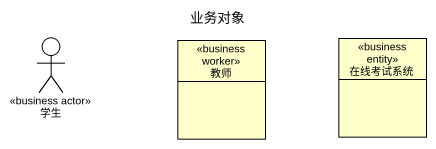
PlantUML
@startuml
title 业务对象
allowmixing
hide circle
hide empty members
actor 学生 <<business actor>>
class 教师 <<business worker>>
class 在线考试系统 <<business entity>>
@enduml
